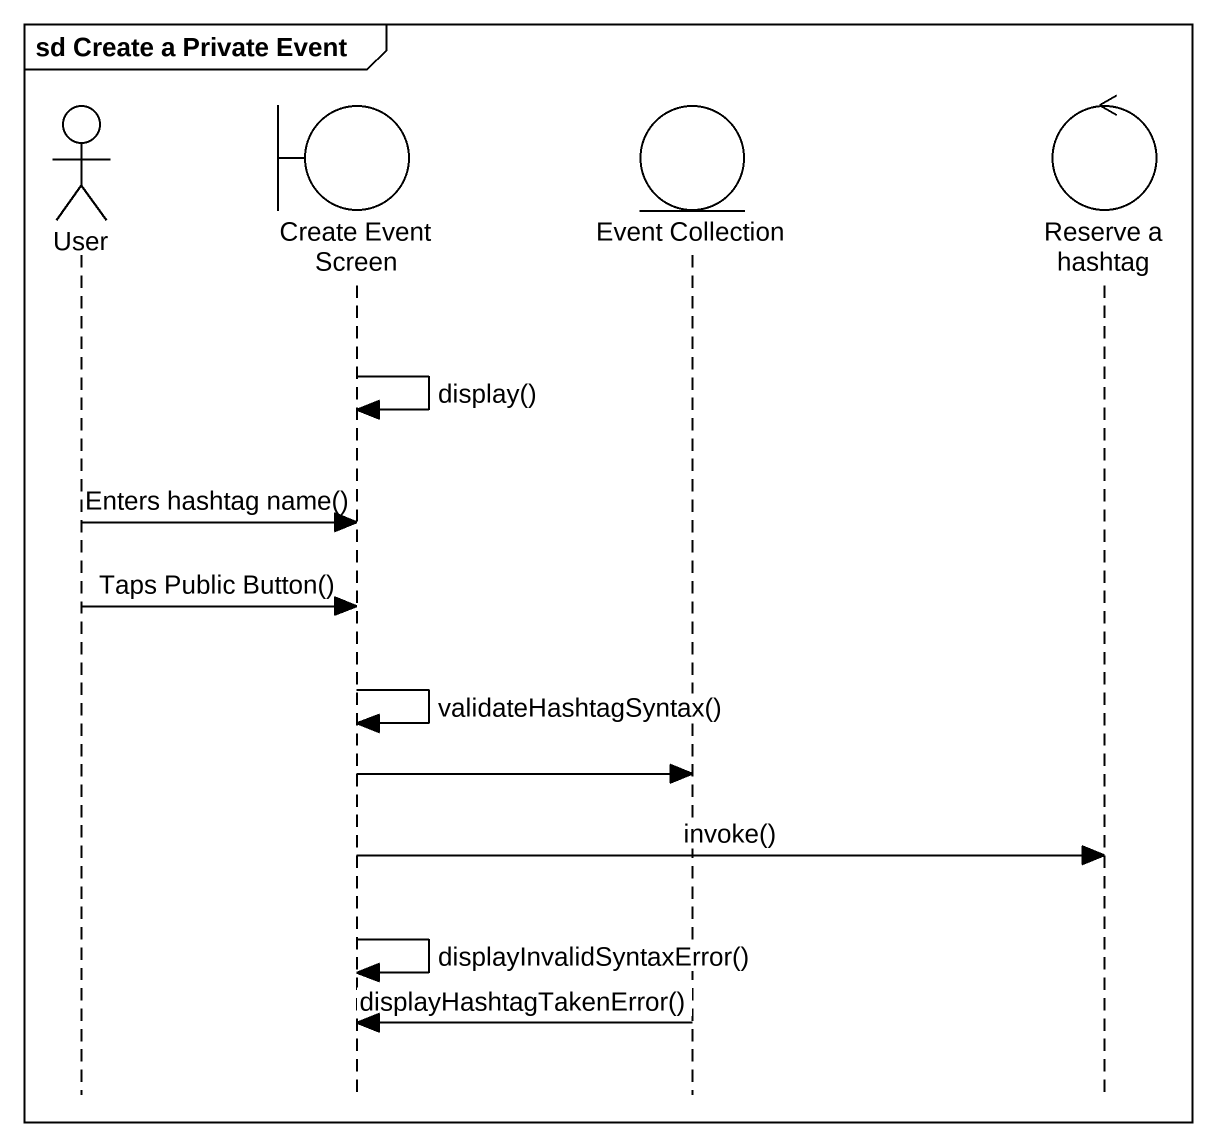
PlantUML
@startuml
mainframe sd Create a Private Event
hide footbox
actor User
boundary "Create Event Screen" as Create_Event_Screen
entity "Event Collection" as Event_Collection
control "Reserve a hashtag" as Reserve_a_hashtag

Create_Event_Screen -> Create_Event_Screen : display()
User -> Create_Event_Screen : Enters hashtag name()
User -> Create_Event_Screen : Taps Public Button()
Create_Event_Screen -> Create_Event_Screen : validateHashtagSyntax()
Create_Event_Screen -> Event_Collection
Create_Event_Screen -> Reserve_a_hashtag : invoke()
Create_Event_Screen -> Create_Event_Screen : displayInvalidSyntaxError()
Event_Collection -> Create_Event_Screen : displayHashtagTakenError()
@enduml
